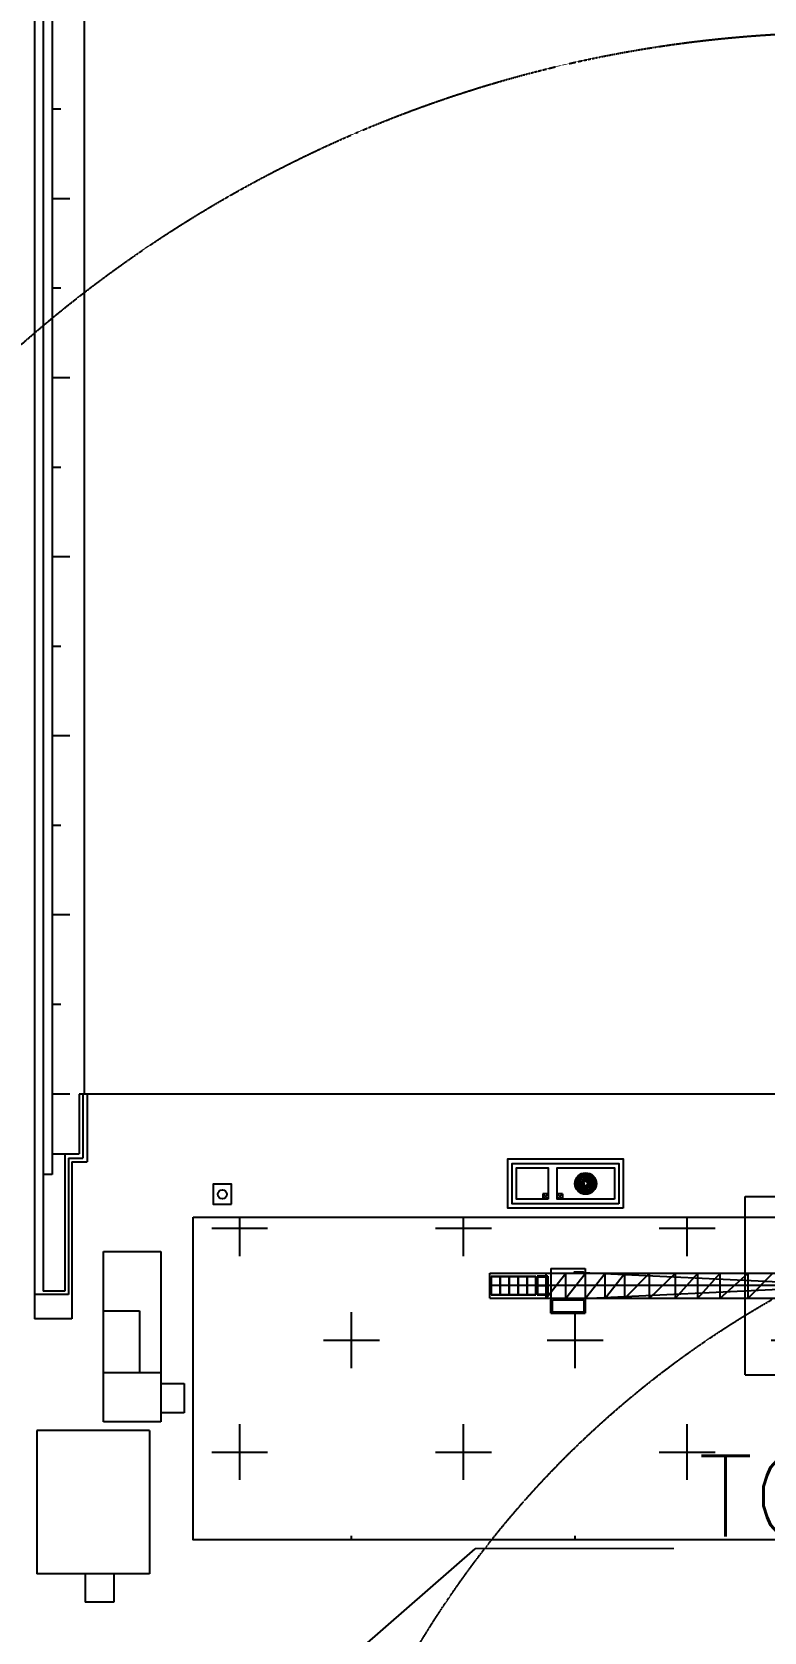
# Model space of a CAD drawing. Header units: inches. Extents: x 2621776591 to 2623670951, y 363331607 to 364354604.
# Drawn here: x 2622675610 to 2622716505, y 363571565 to 363660924 of the extents above; entities that cross this region are included whole.
import ezdxf

# ---------------------------------------------------------------- set-up
doc = ezdxf.new("R2010")
doc.units = ezdxf.units.IN
doc.header["$MEASUREMENT"] = 0
doc.linetypes.add('CENTER', pattern=[2, 1.25, -0.25, 0.25, -0.25])
doc.linetypes.add('HIDDEN', pattern=[0.375, 0.25, -0.125])
for name, color, linetype in [('BLDG', 3, 'Continuous'), ('BOLLARD', 1, 'Continuous'), ('CAPSTAN', 1, 'Continuous'), ('DIM', 8, 'Continuous'), ('Dock Chainage', 8, 'Continuous'), ('PIER', 7, 'Continuous'), ('PLAN', 2, 'Continuous'), ('ROAD', 2, 'Continuous'), ('TEXT3', 6, 'Continuous'), ('TOWER CRANE FOUNDATION ON HEADWALL DOCK-2', 2, 'Continuous'), ('TOWER CRANE POSITION', 90, 'Continuous')]:
    doc.layers.add(name, color=color, linetype=linetype)
doc.styles.add('ROMANS', font='romans')

# ---------------------------------------------------------------- blocks, each defined once
blk = doc.blocks.new('A$C48C768FC')
at = {"layer": 'Dock Chainage'}
for p, q in [((113100, -55000), (112625, -55000)), ((113600, -60000), (112625, -60000)), ((113100, -65000), (112625, -65000)), ((113600, -70000), (112625, -70000)), ((113100, -75000), (112625, -75000)), ((113600, -80000), (112625, -80000)), ((113100, -85000), (112625, -85000)), ((113600, -90000), (112625, -90000)), ((113100, -95000), (112625, -95000)), ((113600, -100000), (112625, -100000)), ((113100, -105000), (112625, -105000)), ((113600, -110000), (112625, -110000))]:
    blk.add_line(p, q, dxfattribs=at)
blk = doc.blocks.new('A$C6b66f7a2')
at = {"layer": 'BOLLARD'}
blk.add_lwpolyline([(2622686749, 363595452), (2622686749, 363596567), (2622685739, 363596567), (2622685739, 363595452)], close=True, dxfattribs=at)
blk.add_circle((2622686244, 363596010), 250, dxfattribs=at)
at = {"layer": 'CAPSTAN', "ltscale": 100}
for p, q in [((2622706224, 363596760), (2622706374, 363596686)), ((2622706229, 363596770), (2622706379, 363596697)), ((2622706305, 363596871), (2622706416, 363596746)), ((2622706314, 363596879), (2622706425, 363596754)), ((2622706426, 363596935), (2622706478, 363596784)), ((2622706438, 363596938), (2622706489, 363596788)), ((2622706540, 363596836), (2622706575, 363596833)), ((2622706560, 363596963), (2622706549, 363596796)), ((2622706572, 363596962), (2622706561, 363596796)), ((2622706694, 363596930), (2622706620, 363596780)), ((2622706705, 363596925), (2622706631, 363596775)), ((2622706805, 363596848), (2622706680, 363596738)), ((2622706813, 363596839), (2622706688, 363596729)), ((2622706191, 363596638), (2622706358, 363596627)), ((2622706191, 363596626), (2622706357, 363596615)), ((2622706207, 363596501), (2622706365, 363596555)), ((2622706211, 363596489), (2622706369, 363596544)), ((2622706275, 363596380), (2622706400, 363596491)), ((2622706283, 363596371), (2622706408, 363596482)), ((2622706334, 363596693), (2622706349, 363596725)), ((2622706383, 363596295), (2622706456, 363596445)), ((2622706394, 363596290), (2622706467, 363596439)), ((2622706516, 363596257), (2622706526, 363596424)), ((2622706528, 363596257), (2622706538, 363596423)), ((2622706653, 363596273), (2622706599, 363596431)), ((2622706664, 363596277), (2622706610, 363596435)), ((2622706773, 363596341), (2622706663, 363596466)), ((2622706782, 363596349), (2622706672, 363596474)), ((2622706859, 363596449), (2622706709, 363596522)), ((2622706864, 363596460), (2622706714, 363596533)), ((2622706876, 363596730), (2622706718, 363596676)), ((2622706880, 363596719), (2622706722, 363596665)), ((2622706897, 363596594), (2622706730, 363596604)), ((2622706896, 363596582), (2622706730, 363596592))]:
    blk.add_line(p, q, dxfattribs=at)
at = {"layer": 'CAPSTAN', "linetype": 'HIDDEN', "ltscale": 100}
for p, q in [((2622706315, 363596785), (2622706415, 363596708)), ((2622706399, 363596859), (2622706463, 363596749)), ((2622706618, 363596888), (2622706585, 363596766)), ((2622706719, 363596839), (2622706642, 363596738)), ((2622706793, 363596755), (2622706683, 363596691)), ((2622706383, 363596588), (2622706257, 363596571)), ((2622706265, 363596683), (2622706388, 363596651)), ((2622706295, 363596465), (2622706404, 363596529)), ((2622706369, 363596381), (2622706446, 363596481)), ((2622706470, 363596331), (2622706502, 363596454)), ((2622706689, 363596361), (2622706625, 363596470)), ((2622706773, 363596435), (2622706672, 363596512)), ((2622706822, 363596536), (2622706700, 363596568)), ((2622706829, 363596648), (2622706704, 363596631))]:
    blk.add_line(p, q, dxfattribs=at)
at = {"layer": 'CAPSTAN', "linetype": 'HIDDEN', "ltscale": 5}
for p, q in [((2622706416, 363596746), (2622706468, 363596686)), ((2622706425, 363596754), (2622706477, 363596694)), ((2622706478, 363596784), (2622706503, 363596710)), ((2622706489, 363596788), (2622706515, 363596714)), ((2622706549, 363596796), (2622706544, 363596718)), ((2622706561, 363596796), (2622706556, 363596717)), ((2622706620, 363596780), (2622706586, 363596709)), ((2622706631, 363596775), (2622706596, 363596704)), ((2622706357, 363596615), (2622706436, 363596610)), ((2622706358, 363596627), (2622706437, 363596622)), ((2622706365, 363596555), (2622706440, 363596580)), ((2622706369, 363596544), (2622706444, 363596569)), ((2622706374, 363596686), (2622706444, 363596652)), ((2622706379, 363596697), (2622706450, 363596662)), ((2622706400, 363596491), (2622706459, 363596543)), ((2622706408, 363596482), (2622706467, 363596534)), ((2622706456, 363596445), (2622706491, 363596516)), ((2622706467, 363596439), (2622706502, 363596510)), ((2622706526, 363596424), (2622706531, 363596503)), ((2622706538, 363596423), (2622706543, 363596502)), ((2622706599, 363596431), (2622706573, 363596506)), ((2622706610, 363596435), (2622706584, 363596510)), ((2622706663, 363596466), (2622706611, 363596525)), ((2622706672, 363596474), (2622706620, 363596533)), ((2622706680, 363596738), (2622706621, 363596685)), ((2622706688, 363596729), (2622706628, 363596676)), ((2622706709, 363596522), (2622706638, 363596557)), ((2622706714, 363596533), (2622706643, 363596568)), ((2622706718, 363596676), (2622706644, 363596650)), ((2622706722, 363596665), (2622706648, 363596639)), ((2622706730, 363596592), (2622706651, 363596597)), ((2622706730, 363596604), (2622706652, 363596609))]:
    blk.add_line(p, q, dxfattribs=at)
at = {"layer": 'CAPSTAN'}
for p, q in [((2622704144, 363595735), (2622704444, 363596035)), ((2622704444, 363596035), (2622704144, 363596035)), ((2622704144, 363596035), (2622704144, 363595735)), ((2622704144, 363596035), (2622704444, 363595735)), ((2622704944, 363596035), (2622705244, 363595735)), ((2622705244, 363596035), (2622704944, 363596035)), ((2622704944, 363595735), (2622705244, 363596035)), ((2622705244, 363596035), (2622705244, 363595735))]:
    blk.add_line(p, q, dxfattribs=at)
for points in [[(2622708644, 363595235), (2622702184, 363595235), (2622702184, 363597985), (2622708644, 363597985)], [(2622708394, 363595485), (2622702434, 363595485), (2622702434, 363597735), (2622708394, 363597735)], [(2622704444, 363595735), (2622702684, 363595735), (2622702684, 363597485), (2622704444, 363597485)], [(2622708144, 363595735), (2622704944, 363595735), (2622704944, 363597485), (2622708144, 363597485)]]:
    blk.add_lwpolyline(points, close=True, dxfattribs=at)
at = {"layer": 'CAPSTAN', "ltscale": 100}
for centre, radius in [((2622706543, 363596610), 600), ((2622706544, 363596610), 540), ((2622706544, 363596610), 530), ((2622706544, 363596610), 448), ((2622706544, 363596610), 438), ((2622706364, 363596747), 26.6), ((2622706364, 363596747), 14.6), ((2622706430, 363596805), 26.6), ((2622706430, 363596805), 14.6), ((2622706514, 363596834), 26.6), ((2622706514, 363596834), 14.6), ((2622706602, 363596828), 26.6), ((2622706602, 363596828), 14.6), ((2622706681, 363596789), 26.6), ((2622706681, 363596789), 14.6), ((2622706739, 363596723), 26.6), ((2622706320, 363596580), 26.6), ((2622706325, 363596668), 26.6), ((2622706320, 363596580), 14.6), ((2622706325, 363596668), 14.6), ((2622706349, 363596496), 26.6), ((2622706349, 363596496), 14.6), ((2622706407, 363596430), 26.6), ((2622706407, 363596430), 14.6), ((2622706486, 363596391), 26.6), ((2622706486, 363596391), 14.6), ((2622706574, 363596386), 26.6), ((2622706574, 363596386), 14.6), ((2622706657, 363596414), 26.6), ((2622706657, 363596414), 14.6), ((2622706723, 363596473), 26.6), ((2622706723, 363596473), 14.6), ((2622706739, 363596723), 14.6), ((2622706762, 363596552), 26.6), ((2622706768, 363596640), 26.6), ((2622706762, 363596552), 14.6), ((2622706768, 363596640), 14.6)]:
    blk.add_circle(centre, radius, dxfattribs=at)
at = {"layer": 'CAPSTAN'}
blk.add_circle((2622706544, 363596610), 250, dxfattribs=at)
at = {"layer": 'CAPSTAN', "linetype": 'CENTER', "ltscale": 0.1}
blk.add_circle((2622706544, 363596610), 226, dxfattribs=at)
at = {"layer": 'CAPSTAN', "ltscale": 100}
for centre, radius, start, end in [((2622706544, 363596610), 366, 156.84085, 173.51075), ((2622706218, 363596749), 12, 63.9258, 156.84085), ((2622706234, 363596781), 12, 151.01075, 243.9258), ((2622706544, 363596610), 366, 134.34085, 151.01075), ((2622706296, 363596863), 12, 41.4258, 134.34085), ((2622706323, 363596887), 12, 128.51075, 221.4258), ((2622706544, 363596610), 366, 113.22811, 128.51075), ((2622706407, 363596928), 20, 18.9258, 113.22811), ((2622706411, 363596742), 6, 315.10567, 41.4258), ((2622706429, 363596758), 6, 221.4258, 307.74594), ((2622706544, 363596610), 181, 112.60567, 127.74594), ((2622706457, 363596944), 20, 103.57294, 198.9258), ((2622706552, 363596549), 426, 90.52899, 103.57294), ((2622706472, 363596782), 6, 292.60567, 18.9258), ((2622706495, 363596790), 6, 198.9258, 285.24594), ((2622706544, 363596610), 181, 90.10568, 105.24594), ((2622706543, 363596797), 6, 270.10568, 356.4258), ((2622706548, 363596964), 12, 356.4258, 89.34085), ((2622706567, 363596795), 6, 176.4258, 262.74594), ((2622706544, 363596610), 181, 67.60568, 82.74594), ((2622706584, 363596961), 12, 83.51075, 176.4258), ((2622706544, 363596610), 366, 66.84085, 83.51075), ((2622706615, 363596783), 6, 247.60568, 333.9258), ((2622706637, 363596772), 6, 153.9258, 240.24594), ((2622706544, 363596610), 181, 45.10567, 60.24594), ((2622706683, 363596935), 12, 333.9258, 66.84085), ((2622706715, 363596919), 12, 61.01074, 153.9258), ((2622706544, 363596610), 366, 44.34085, 61.01074), ((2622706797, 363596857), 12, 311.4258, 44.34085), ((2622706821, 363596830), 12, 38.51075, 131.4258), ((2622706544, 363596610), 366, 21.84085, 38.51075), ((2622706872, 363596741), 12, 288.9258, 21.84085), ((2622706190, 363596614), 12, 86.4258, 179.34085), ((2622706544, 363596610), 366, 179.34085, 196.01076), ((2622706192, 363596650), 12, 173.51075, 266.4258), ((2622706204, 363596512), 12, 196.01076, 288.9258), ((2622706215, 363596478), 12, 108.9258, 201.84085), ((2622706544, 363596610), 366, 201.84085, 218.51075), ((2622706267, 363596389), 12, 218.51075, 311.4258), ((2622706291, 363596362), 12, 131.4258, 224.34085), ((2622706544, 363596610), 366, 224.34085, 241.01074), ((2622706357, 363596609), 6, 0.10567, 86.4258), ((2622706358, 363596633), 6, 266.4258, 352.74593), ((2622706544, 363596610), 181, 180.10567, 195.24593), ((2622706544, 363596610), 181, 157.60567, 172.74593), ((2622706363, 363596561), 6, 288.9258, 15.24593), ((2622706372, 363596300), 12, 241.01074, 333.9258), ((2622706371, 363596538), 6, 22.60567, 108.9258), ((2622706371, 363596681), 6, 337.60567, 63.9258), ((2622706544, 363596610), 181, 202.60567, 217.74593), ((2622706381, 363596703), 6, 243.9258, 330.24593), ((2622706544, 363596610), 181, 135.10567, 150.24593), ((2622706405, 363596284), 12, 153.9258, 246.84085), ((2622706396, 363596495), 6, 311.4258, 37.74593), ((2622706544, 363596610), 366, 246.84085, 263.51075), ((2622706412, 363596477), 6, 45.10567, 131.4258), ((2622706544, 363596610), 181, 225.10567, 240.24594), ((2622706451, 363596447), 6, 333.9258, 60.24594), ((2622706473, 363596437), 6, 67.60568, 153.9258), ((2622706544, 363596610), 181, 247.60568, 262.74594), ((2622706504, 363596258), 12, 263.51075, 356.4258), ((2622706520, 363596424), 6, 356.4258, 82.74594), ((2622706540, 363596256), 12, 176.4258, 269.34085), ((2622706544, 363596423), 6, 90.10568, 176.4258), ((2622706544, 363596610), 366, 269.34085, 286.01076), ((2622706544, 363596610), 181, 270.10568, 285.24594), ((2622706593, 363596429), 6, 18.9258, 105.24594), ((2622706616, 363596437), 6, 112.60567, 198.9258), ((2622706544, 363596610), 181, 292.60567, 307.74594), ((2622706641, 363596270), 12, 286.01076, 18.9258), ((2622706658, 363596462), 6, 41.4258, 127.74594), ((2622706675, 363596281), 12, 198.9258, 291.84084), ((2622706676, 363596478), 6, 135.10567, 221.4258), ((2622706676, 363596742), 6, 225.10567, 311.4258), ((2622706544, 363596610), 181, 315.10567, 330.2459), ((2622706544, 363596610), 366, 291.84084, 308.51075), ((2622706692, 363596724), 6, 131.4258, 217.74593), ((2622706544, 363596610), 181, 22.60567, 37.74593), ((2622706706, 363596517), 6, 63.92577, 150.2459), ((2622706716, 363596682), 6, 202.60567, 288.9258), ((2622706544, 363596610), 181, 337.60563, 352.74593), ((2622706717, 363596538), 6, 157.60563, 243.92577), ((2622706724, 363596659), 6, 108.9258, 195.24593), ((2622706544, 363596610), 181, 0.10567, 15.24593), ((2622706729, 363596586), 6, 86.4258, 172.74593), ((2622706731, 363596610), 6, 180.10567, 266.4258), ((2622706764, 363596333), 12, 308.51075, 41.4258), ((2622706791, 363596357), 12, 221.4258, 314.34085), ((2622706544, 363596610), 366, 314.34085, 331.01071), ((2622706853, 363596438), 12, 331.01071, 63.92577), ((2622706869, 363596471), 12, 243.92577, 336.84081), ((2622706884, 363596707), 12, 16.01076, 108.9258), ((2622706544, 363596610), 366, 336.84081, 353.51075), ((2622706544, 363596610), 366, 359.34085, 16.01076), ((2622706895, 363596570), 12, 353.51075, 86.4258), ((2622706898, 363596606), 12, 266.4258, 359.34085)]:
    blk.add_arc(centre, radius, start, end, dxfattribs=at)
at = {"layer": 'CAPSTAN', "linetype": 'HIDDEN', "ltscale": 5}
for start, end in [(179.61548, 195.73611), (157.11548, 173.23612), (202.11548, 218.23612), (134.61549, 150.73612), (224.61548, 240.73612), (112.11549, 128.23612), (247.11549, 263.23612), (89.61548, 105.73611), (269.61548, 285.73611), (67.11549, 83.23612), (292.11549, 308.23612), (44.61548, 60.73612), (314.61549, 330.73608), (22.11548, 38.23612), (337.11545, 353.23612), (359.61548, 15.73611)]:
    blk.add_arc((2622706544, 363596610), 108, start, end, dxfattribs=at)
blk = doc.blocks.new('A$C7a421ae2')
h = blk.add_hatch()
h.set_pattern_fill('CROSS', color=190, scale=25000)
h.set_pattern_definition([(0, (-2621739356, -363518389), (6250, 6250), [3125, -9375]), (90, (-2621737793.4, -363519951.3), (-6250, 6250), [3125, -9375])])
h.paths.add_polyline_path([(-45375, 18014), (45375, 18014), (45375, 0), (-45375, 0)])
at = {"color": 190}
blk.add_lwpolyline([(-45375, 18014), (45375, 18014), (45375, 0), (-45375, 0)], close=True, dxfattribs=at)

msp = doc.modelspace()

# ---------------------------------------------------------------- linework, layer by layer
at = {"layer": 'BLDG'}
for p, q in [((2622679609.8, 363589509.7), (2622681609.8, 363589509.7)), ((2622679609.8, 363583309.7), (2622679609.8, 363589509.7)), ((2622681609.8, 363589509.7), (2622681609.8, 363586059.7)), ((2622679609.8, 363586059.7), (2622682809.8, 363586059.7)), ((2622682809.8, 363586059.7), (2622682809.8, 363583309.7)), ((2622682169.8, 363582809.7), (2622675889.8, 363582809.7)), ((2622675889.8, 363582809.7), (2622675889.8, 363574809.7)), ((2622682809.8, 363583309.7), (2622679609.8, 363583309.7)), ((2622682169.8, 363582809.7), (2622682169.8, 363574809.7)), ((2622682169.8, 363574809.7), (2622675889.8, 363574809.7)), ((2622678589.8, 363574809.7), (2622678589.8, 363573239.7)), ((2622680189.8, 363574809.7), (2622680189.8, 363573239.7)), ((2622680189.8, 363573239.7), (2622678589.8, 363573239.7))]:
    msp.add_line(p, q, dxfattribs=at)
at = {"layer": 'PIER'}
for p, q in [((2622678543.8, 363601609.7), (2622678543.8, 364138609.7)), ((2622675743.8, 364127809), (2622675743.8, 363589059.7)), ((2622676243.8, 364127809), (2622676243.8, 363590609.7)), ((2622676743.8, 364128084), (2622676743.8, 363597109.7)), ((2622678693.8, 363601609.7), (2622678243.8, 363601609.7)), ((2622678243.8, 363601609.7), (2622678243.8, 363598269.3)), ((2622678443.8, 363601609.7), (2622678443.8, 363598019.3)), ((2622778543.8, 363601609.7), (2622678543.8, 363601609.7)), ((2622678693.8, 363601609.7), (2622678693.8, 363597819.3)), ((2622676743.8, 363598269.3), (2622678243.8, 363598269.3)), ((2622677443.8, 363598269.3), (2622677443.8, 363590609.7)), ((2622677643.8, 363598019.3), (2622678443.8, 363598019.3)), ((2622677643.8, 363598019.3), (2622677643.8, 363590409.7)), ((2622677843.8, 363597819.3), (2622677843.8, 363589059.7)), ((2622677843.8, 363597819.3), (2622678693.8, 363597819.3)), ((2622676743.8, 363597109.7), (2622676243.8, 363597109.7)), ((2622677443.8, 363590609.7), (2622676243.8, 363590609.7)), ((2622677643.8, 363590409.7), (2622675743.8, 363590409.7)), ((2622677843.8, 363589059.7), (2622675743.8, 363589059.7))]:
    msp.add_line(p, q, dxfattribs=at)
at = {"layer": 'PLAN'}
for p, q in [((2622679609.8, 363583309.7), (2622679609.8, 363592809.7)), ((2622679609.8, 363592809.7), (2622682809.8, 363592809.7)), ((2622682809.8, 363592809.7), (2622682809.8, 363583309.7)), ((2622682809.8, 363585439.7), (2622684109.8, 363585439.7)), ((2622684109.8, 363585439.7), (2622684109.8, 363583809.7)), ((2622684109.8, 363583809.7), (2622682809.8, 363583809.7)), ((2622682809.8, 363583309.7), (2622679609.8, 363583309.7))]:
    msp.add_line(p, q, dxfattribs=at)
at = {"layer": 'ROAD'}
for p in [(2622686973.8, 363564518.9), (2622775860.2, 363576220.3)]:
    msp.add_line(p, (2622700368.1, 363576218.9), dxfattribs=at)
at = {"layer": 'TOWER CRANE FOUNDATION ON HEADWALL DOCK-2'}
for p, q in [((2622715459, 363585934.8), (2622715459, 363595884.8)), ((2622715459, 363595884.8), (2622720738.8, 363595884.8)), ((2622715459, 363585934.8), (2622727059, 363585934.8))]:
    msp.add_line(p, q, dxfattribs=at)
at = {"layer": 'TOWER CRANE POSITION', "color": 90}
for p, q in [((2622701193.8, 363590209.7), (2622701193.8, 363591609.7)), ((2622701193.8, 363591609.7), (2622714053.8, 363591609.7)), ((2622701265.6, 363591424.7), (2622701265.6, 363590394.7)), ((2622701265.6, 363590394.7), (2622701265.6, 363591424.7)), ((2622701265.6, 363591424.7), (2622701265.6, 363590394.7)), ((2622701765.6, 363591424.7), (2622701265.6, 363591424.7)), ((2622701265.6, 363591424.7), (2622701765.6, 363591424.7)), ((2622701765.6, 363591424.7), (2622701265.6, 363591424.7)), ((2622701265.6, 363591424.7), (2622701265.6, 363591424.7)), ((2622701765.6, 363591424.7), (2622701765.6, 363590394.7)), ((2622701765.6, 363590394.7), (2622701765.6, 363591424.7)), ((2622701765.6, 363590394.7), (2622701765.6, 363591424.7)), ((2622701765.6, 363591424.7), (2622701765.6, 363590394.7)), ((2622701765.6, 363590394.7), (2622701765.6, 363591424.7)), ((2622701765.6, 363591424.7), (2622701765.6, 363590394.7)), ((2622702265.6, 363591424.7), (2622701765.6, 363591424.7)), ((2622701765.6, 363591424.7), (2622702265.6, 363591424.7)), ((2622702265.6, 363591424.7), (2622701765.6, 363591424.7)), ((2622701765.6, 363591424.7), (2622701765.6, 363591424.7)), ((2622701765.6, 363591424.7), (2622701765.6, 363591424.7)), ((2622702265.6, 363590394.7), (2622702265.6, 363591424.7)), ((2622702265.6, 363591424.7), (2622702265.6, 363590394.7)), ((2622702265.6, 363590394.7), (2622702265.6, 363591424.7)), ((2622702265.6, 363591424.7), (2622702265.6, 363590394.7)), ((2622702265.6, 363590394.7), (2622702265.6, 363591424.7)), ((2622702265.6, 363591424.7), (2622702265.6, 363590394.7)), ((2622702265.6, 363591424.7), (2622702265.6, 363591424.7)), ((2622702265.6, 363591424.7), (2622702265.6, 363591424.7)), ((2622702765.6, 363591424.7), (2622702265.6, 363591424.7)), ((2622702265.6, 363591424.7), (2622702765.6, 363591424.7)), ((2622702765.6, 363591424.7), (2622702265.6, 363591424.7)), ((2622702765.6, 363591424.7), (2622702765.6, 363590394.7)), ((2622702765.6, 363590394.7), (2622702765.6, 363591424.7)), ((2622702765.6, 363590394.7), (2622702765.6, 363591424.7)), ((2622702765.6, 363591424.7), (2622702765.6, 363590394.7)), ((2622702765.6, 363590394.7), (2622702765.6, 363591424.7)), ((2622702765.6, 363591424.7), (2622702765.6, 363590394.7)), ((2622703265.6, 363591424.7), (2622702765.6, 363591424.7)), ((2622702765.6, 363591424.7), (2622703265.6, 363591424.7)), ((2622703265.6, 363591424.7), (2622702765.6, 363591424.7)), ((2622702765.6, 363591424.7), (2622702765.6, 363591424.7)), ((2622702765.6, 363591424.7), (2622702765.6, 363591424.7)), ((2622703265.6, 363591424.7), (2622703265.6, 363590394.7)), ((2622703265.6, 363590394.7), (2622703265.6, 363591424.7)), ((2622703265.6, 363590394.7), (2622703265.6, 363591424.7)), ((2622703265.6, 363591424.7), (2622703265.6, 363590394.7)), ((2622703265.6, 363590394.7), (2622703265.6, 363591424.7)), ((2622703265.6, 363591424.7), (2622703265.6, 363590394.7)), ((2622703265.6, 363591424.7), (2622703265.6, 363591424.7)), ((2622703265.6, 363591424.7), (2622703265.6, 363591424.7)), ((2622703765.6, 363591424.7), (2622703265.6, 363591424.7)), ((2622703265.6, 363591424.7), (2622703765.6, 363591424.7)), ((2622703765.6, 363591424.7), (2622703265.6, 363591424.7)), ((2622703765.6, 363590394.7), (2622703765.6, 363591424.7)), ((2622703765.6, 363590394.7), (2622703765.6, 363591424.7)), ((2622703765.6, 363591424.7), (2622703765.6, 363590394.7)), ((2622703765.6, 363591424.7), (2622703765.6, 363591424.7)), ((2622703824.5, 363591429.7), (2622703824.5, 363590389.7)), ((2622703824.5, 363591429.7), (2622703824.5, 363590389.7)), ((2622704424.5, 363591429.7), (2622703824.5, 363591429.7)), ((2622703824.5, 363591429.7), (2622704424.5, 363591429.7)), ((2622703824.5, 363591429.7), (2622703824.5, 363591429.7)), ((2622703854.5, 363590414.7), (2622703854.5, 363591404.7)), ((2622703854.5, 363591404.7), (2622703854.5, 363590414.7)), ((2622703854.5, 363590414.7), (2622703854.5, 363591404.7)), ((2622703854.5, 363591404.7), (2622703854.5, 363590414.7)), ((2622703854.5, 363590414.7), (2622703854.5, 363591404.7)), ((2622703854.5, 363591404.7), (2622703854.5, 363590414.7)), ((2622703854.5, 363590414.7), (2622703854.5, 363591404.7)), ((2622703854.5, 363591404.7), (2622703854.5, 363590414.7)), ((2622703854.5, 363590414.7), (2622703854.5, 363591404.7)), ((2622703854.5, 363591404.7), (2622703854.5, 363590414.7)), ((2622703854.5, 363591404.7), (2622704394.5, 363591404.7)), ((2622703854.5, 363591404.7), (2622704394.5, 363591404.7)), ((2622703854.5, 363591404.7), (2622704394.5, 363591404.7)), ((2622704394.5, 363591404.7), (2622703854.5, 363591404.7)), ((2622703854.5, 363591404.7), (2622704394.5, 363591404.7)), ((2622703854.5, 363591404.7), (2622704394.5, 363591404.7)), ((2622704394.5, 363591404.7), (2622703854.5, 363591404.7)), ((2622704394.5, 363591404.7), (2622703854.5, 363591404.7)), ((2622704394.5, 363591404.7), (2622703854.5, 363591404.7)), ((2622704394.5, 363591404.7), (2622703854.5, 363591404.7)), ((2622703854.5, 363591404.7), (2622703854.5, 363591404.7)), ((2622703854.5, 363591404.7), (2622703854.5, 363591404.7)), ((2622703854.5, 363591404.7), (2622703854.5, 363591404.7)), ((2622703854.5, 363591404.7), (2622703854.5, 363591404.7)), ((2622703854.5, 363591404.7), (2622703854.5, 363591404.7)), ((2622703854.5, 363591404.7), (2622703854.5, 363591404.7)), ((2622703854.5, 363591404.7), (2622703854.5, 363591404.7)), ((2622703854.5, 363591404.7), (2622703854.5, 363591404.7)), ((2622703854.5, 363591404.7), (2622703854.5, 363591404.7)), ((2622703854.5, 363591404.7), (2622703854.5, 363591404.7)), ((2622704326, 363590209.7), (2622704326, 363591609.7)), ((2622704326, 363590209.7), (2622705426.3, 363591609.7)), ((2622704394.5, 363590414.7), (2622704394.5, 363591404.7)), ((2622704394.5, 363591404.7), (2622704394.5, 363590414.7)), ((2622704394.5, 363590414.7), (2622704394.5, 363591404.7)), ((2622704394.5, 363591404.7), (2622704394.5, 363590414.7)), ((2622704394.5, 363590414.7), (2622704394.5, 363591404.7)), ((2622704394.5, 363591404.7), (2622704394.5, 363590414.7)), ((2622704394.5, 363590414.7), (2622704394.5, 363591404.7)), ((2622704394.5, 363591404.7), (2622704394.5, 363590414.7)), ((2622704394.5, 363590414.7), (2622704394.5, 363591404.7)), ((2622704394.5, 363591404.7), (2622704394.5, 363590414.7)), ((2622704394.5, 363591404.7), (2622704394.5, 363591404.7)), ((2622704394.5, 363591404.7), (2622704394.5, 363591404.7)), ((2622704394.5, 363591404.7), (2622704394.5, 363591404.7)), ((2622704394.5, 363591404.7), (2622704394.5, 363591404.7)), ((2622704394.5, 363591404.7), (2622704394.5, 363591404.7)), ((2622704394.5, 363591404.7), (2622704394.5, 363591404.7)), ((2622704394.5, 363591404.7), (2622704394.5, 363591404.7)), ((2622704394.5, 363591404.7), (2622704394.5, 363591404.7)), ((2622704394.5, 363591404.7), (2622704394.5, 363591404.7)), ((2622704394.5, 363591404.7), (2622704394.5, 363591404.7)), ((2622704424.5, 363591429.7), (2622704424.5, 363590389.7)), ((2622704424.5, 363591429.7), (2622704424.5, 363590389.7)), ((2622704424.5, 363591429.7), (2622704424.5, 363591429.7)), ((2622704587.4, 363591870.8), (2622704587.4, 363589370.8)), ((2622704587.4, 363591870.8), (2622706507.4, 363591870.8)), ((2622704587.4, 363591870.8), (2622705511, 363591870.8)), ((2622705426.3, 363590209.7), (2622706526.5, 363591609.7)), ((2622705426.3, 363590209.7), (2622705426.3, 363591609.7)), ((2622705583.9, 363591870.8), (2622706507.4, 363591870.8)), ((2622705985.7, 363591654.7), (2622721608.8, 363590909.7)), ((2622706507.4, 363591870.8), (2622706507.4, 363589370.8)), ((2622706526.5, 363590209.7), (2622706526.5, 363591609.7)), ((2622706526.5, 363590209.7), (2622707626.8, 363591609.7)), ((2622707626.8, 363590209.7), (2622707626.8, 363591609.7)), ((2622707626.8, 363590209.7), (2622708727, 363591609.7)), ((2622708727, 363590209.7), (2622708727, 363591609.7)), ((2622708727, 363590209.7), (2622710106.2, 363591609.7)), ((2622710106.2, 363590209.7), (2622711553.8, 363591609.7)), ((2622710106.2, 363590209.7), (2622710106.2, 363591609.7)), ((2622711553.8, 363590209.7), (2622712803.8, 363591609.7)), ((2622711553.8, 363590209.7), (2622711553.8, 363591609.7)), ((2622712803.8, 363590209.7), (2622714053.8, 363591609.7)), ((2622712803.8, 363590209.7), (2622712803.8, 363591609.7)), ((2622714053.8, 363590209.7), (2622715623, 363591609.7)), ((2622714053.8, 363590209.7), (2622714053.8, 363591609.7)), ((2622714053.8, 363591609.7), (2622720243.8, 363591609.7)), ((2622714116.8, 363591609.7), (2622714116.8, 363591609.7)), ((2622715623, 363590209.7), (2622717002.1, 363591609.7)), ((2622715623, 363590209.7), (2622715623, 363591609.7)), ((2622720243.8, 363590909.7), (2622701193.8, 363590909.7)), ((2622703824.5, 363590909.7), (2622704424.5, 363590909.7)), ((2622705985.7, 363590164.7), (2622721608.8, 363590909.7)), ((2622701193.8, 363590209.7), (2622714053.8, 363590209.7)), ((2622701265.6, 363590394.7), (2622701765.6, 363590394.7)), ((2622701765.6, 363590394.7), (2622701265.6, 363590394.7)), ((2622701765.6, 363590394.7), (2622701265.6, 363590394.7)), ((2622701265.6, 363590394.7), (2622701765.6, 363590394.7)), ((2622701765.6, 363590394.7), (2622701265.6, 363590394.7)), ((2622701265.6, 363590394.7), (2622701265.6, 363590394.7)), ((2622701265.6, 363590394.7), (2622701265.6, 363590394.7)), ((2622701765.6, 363590394.7), (2622702265.6, 363590394.7)), ((2622702265.6, 363590394.7), (2622701765.6, 363590394.7)), ((2622702265.6, 363590394.7), (2622701765.6, 363590394.7)), ((2622701765.6, 363590394.7), (2622702265.6, 363590394.7)), ((2622702265.6, 363590394.7), (2622701765.6, 363590394.7)), ((2622701765.6, 363590394.7), (2622701765.6, 363590394.7)), ((2622701765.6, 363590394.7), (2622701765.6, 363590394.7)), ((2622701765.6, 363590394.7), (2622701765.6, 363590394.7)), ((2622702265.6, 363590394.7), (2622702265.6, 363590394.7)), ((2622702265.6, 363590394.7), (2622702265.6, 363590394.7)), ((2622702265.6, 363590394.7), (2622702265.6, 363590394.7)), ((2622702265.6, 363590394.7), (2622702765.6, 363590394.7)), ((2622702765.6, 363590394.7), (2622702265.6, 363590394.7)), ((2622702765.6, 363590394.7), (2622702265.6, 363590394.7)), ((2622702265.6, 363590394.7), (2622702765.6, 363590394.7)), ((2622702765.6, 363590394.7), (2622702265.6, 363590394.7)), ((2622702765.6, 363590394.7), (2622703265.6, 363590394.7)), ((2622703265.6, 363590394.7), (2622702765.6, 363590394.7)), ((2622703265.6, 363590394.7), (2622702765.6, 363590394.7)), ((2622702765.6, 363590394.7), (2622703265.6, 363590394.7)), ((2622703265.6, 363590394.7), (2622702765.6, 363590394.7)), ((2622702765.6, 363590394.7), (2622702765.6, 363590394.7)), ((2622702765.6, 363590394.7), (2622702765.6, 363590394.7)), ((2622702765.6, 363590394.7), (2622702765.6, 363590394.7)), ((2622703265.6, 363590394.7), (2622703265.6, 363590394.7)), ((2622703265.6, 363590394.7), (2622703265.6, 363590394.7)), ((2622703265.6, 363590394.7), (2622703265.6, 363590394.7)), ((2622703265.6, 363590394.7), (2622703765.6, 363590394.7)), ((2622703765.6, 363590394.7), (2622703265.6, 363590394.7)), ((2622703765.6, 363590394.7), (2622703265.6, 363590394.7)), ((2622703265.6, 363590394.7), (2622703765.6, 363590394.7)), ((2622703765.6, 363590394.7), (2622703265.6, 363590394.7)), ((2622703765.6, 363590394.7), (2622703765.6, 363590394.7)), ((2622704424.5, 363590389.7), (2622703824.5, 363590389.7)), ((2622703824.5, 363590389.7), (2622704424.5, 363590389.7)), ((2622703824.5, 363590389.7), (2622703824.5, 363590389.7)), ((2622704394.5, 363590414.7), (2622703854.5, 363590414.7)), ((2622703854.5, 363590414.7), (2622704394.5, 363590414.7)), ((2622704394.5, 363590414.7), (2622703854.5, 363590414.7)), ((2622703854.5, 363590414.7), (2622704394.5, 363590414.7)), ((2622704394.5, 363590414.7), (2622703854.5, 363590414.7)), ((2622703854.5, 363590414.7), (2622704394.5, 363590414.7)), ((2622704394.5, 363590414.7), (2622703854.5, 363590414.7)), ((2622703854.5, 363590414.7), (2622704394.5, 363590414.7)), ((2622704394.5, 363590414.7), (2622703854.5, 363590414.7)), ((2622703854.5, 363590414.7), (2622704394.5, 363590414.7)), ((2622703854.5, 363590414.7), (2622703854.5, 363590414.7)), ((2622703854.5, 363590414.7), (2622703854.5, 363590414.7)), ((2622703854.5, 363590414.7), (2622703854.5, 363590414.7)), ((2622703854.5, 363590414.7), (2622703854.5, 363590414.7)), ((2622703854.5, 363590414.7), (2622703854.5, 363590414.7)), ((2622703854.5, 363590414.7), (2622703854.5, 363590414.7)), ((2622703854.5, 363590414.7), (2622703854.5, 363590414.7)), ((2622703854.5, 363590414.7), (2622703854.5, 363590414.7)), ((2622703854.5, 363590414.7), (2622703854.5, 363590414.7)), ((2622703854.5, 363590414.7), (2622703854.5, 363590414.7)), ((2622704394.5, 363590414.7), (2622704394.5, 363590414.7)), ((2622704394.5, 363590414.7), (2622704394.5, 363590414.7)), ((2622704394.5, 363590414.7), (2622704394.5, 363590414.7)), ((2622704394.5, 363590414.7), (2622704394.5, 363590414.7)), ((2622704394.5, 363590414.7), (2622704394.5, 363590414.7)), ((2622704394.5, 363590414.7), (2622704394.5, 363590414.7)), ((2622704394.5, 363590414.7), (2622704394.5, 363590414.7)), ((2622704394.5, 363590414.7), (2622704394.5, 363590414.7)), ((2622704394.5, 363590414.7), (2622704394.5, 363590414.7)), ((2622704394.5, 363590414.7), (2622704394.5, 363590414.7)), ((2622704424.5, 363590389.7), (2622704424.5, 363590389.7)), ((2622704587.4, 363589370.8), (2622704587.4, 363590124.1)), ((2622704690.6, 363590107.5), (2622706435.2, 363590107.5)), ((2622704690.6, 363589432.7), (2622704690.6, 363590107.5)), ((2622706435.2, 363590107.5), (2622706435.2, 363589432.7)), ((2622706507.4, 363589370.8), (2622706507.4, 363590124.1)), ((2622714053.8, 363590209.7), (2622720243.8, 363590209.7)), ((2622714116.8, 363590209.7), (2622714116.8, 363590209.7)), ((2622704587.4, 363589370.8), (2622706507.4, 363589370.8)), ((2622704587.4, 363589370.8), (2622705511, 363589370.8)), ((2622706435.2, 363589432.7), (2622704690.6, 363589432.7)), ((2622705583.9, 363589370.8), (2622706507.4, 363589370.8))]:
    msp.add_line(p, q, dxfattribs=at)
for points in [[(2622706414.2, 363591654.7), (2622706400, 363591654.7), (2622706378.8, 363591654.7), (2622705973.2, 363591654.7), (2622705948.2, 363591654.7), (2622705927, 363591654.7), (2622705912.8, 363591654.7), (2622705907.8, 363591654.7), (2622705912.8, 363591654.7), (2622705927, 363591654.7), (2622705948.2, 363591654.7), (2622705973.2, 363591654.7), (2622706378.8, 363591654.7), (2622706400, 363591654.7), (2622706414.2, 363591654.7), (2622706419.1, 363591654.7)], [(2622706414.2, 363590164.7), (2622706400, 363590164.7), (2622706378.8, 363590164.7), (2622705973.2, 363590164.7), (2622705948.2, 363590164.7), (2622705927, 363590164.7), (2622705912.8, 363590164.7), (2622705907.8, 363590164.7), (2622705912.8, 363590164.7), (2622705927, 363590164.7), (2622705948.2, 363590164.7), (2622705973.2, 363590164.7), (2622706378.8, 363590164.7), (2622706400, 363590164.7), (2622706414.2, 363590164.7), (2622706419.1, 363590164.7)]]:
    msp.add_lwpolyline(points, close=True, dxfattribs=at)
at = {"layer": 'TOWER CRANE POSITION', "linetype": 'HIDDEN', "ltscale": 3}
msp.add_circle((2622721243.8, 363590909.7), 70000, dxfattribs=at)
at = {"layer": 'TOWER CRANE POSITION', "color": 90, "linetype": 'HIDDEN', "ltscale": 3}
msp.add_circle((2622743733.8, 363543003.4), 54200, dxfattribs=at)

# ---------------------------------------------------------------- block references
at = {"layer": 'DIM'}
msp.add_blockref('A$C6b66f7a2', (0, 0), dxfattribs=at)
at = {"layer": 'Dock Chainage'}
msp.add_blockref('A$C48C768FC', (2622564118.7, 363711609.7), dxfattribs=at)

# ---------------------------------------------------------------- next in the draw order: texts
at = {"layer": 'TEXT3', "insert": (2622722654.7, 363579152.7), "char_height": 4500, "attachment_point": 5, "style": 'ROMANS', "bg_fill": 3, "box_fill_scale": 1.3, "bg_fill_color": 256, "bg_fill_transparency": 0}
msp.add_mtext('\\A1;TC-E4', dxfattribs=at)

# ---------------------------------------------------------------- next in the draw order: linework, layer by layer
at = {"color": 190}
msp.add_lwpolyline([(2622684609.8, 363594734.7), (2622775360.2, 363594734.7), (2622775360.2, 363576720.3), (2622684609.8, 363576720.3)], close=True, dxfattribs=at)

# ---------------------------------------------------------------- next in the draw order: block references
msp.add_blockref('A$C7a421ae2', (2622729985, 363576720.3), dxfattribs=at)

doc.saveas('drawing.dxf')
